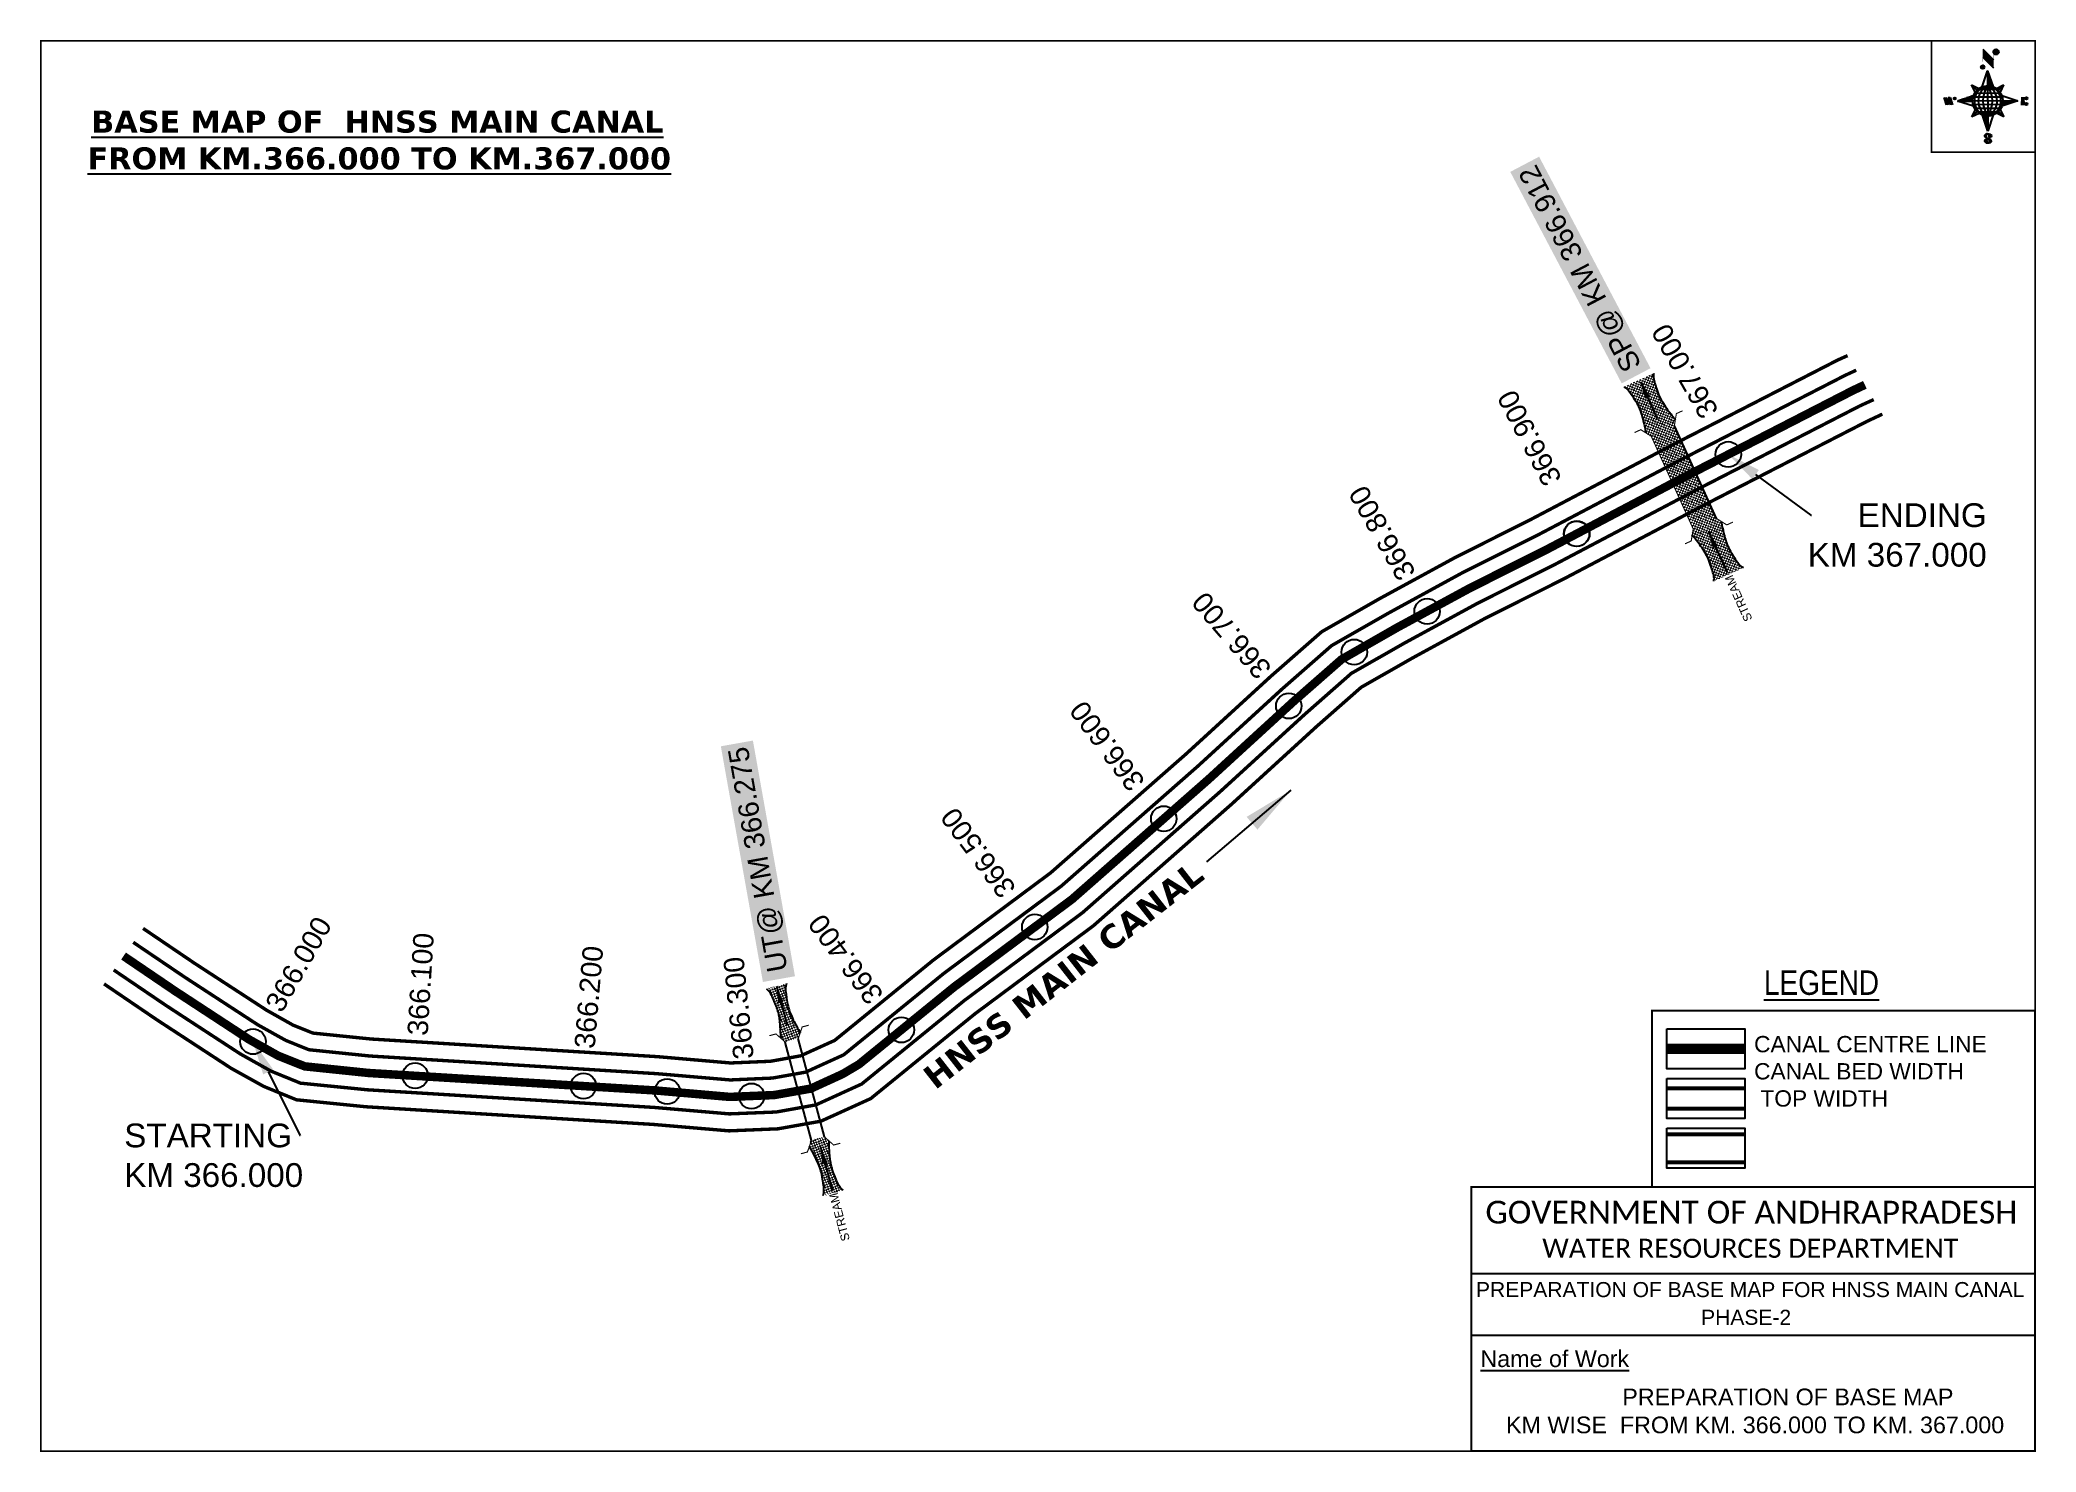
# Model space of a CAD drawing. Header units: inches. Extents: x 813291 to 814467, y 1579230 to 1580062.
import ezdxf
from ezdxf import colors
from ezdxf.entities.mleader import LeaderData, LeaderLine
from ezdxf.enums import TextEntityAlignment as Align
from ezdxf.math import Vec2, Vec3

# ---------------------------------------------------------------- set-up
doc = ezdxf.new("R2010")
doc.units = ezdxf.units.IN
doc.header["$LTSCALE"] = 15
doc.header["$MEASUREMENT"] = 0
doc.header["$PDMODE"] = 32
doc.header["$PDSIZE"] = 15
doc.linetypes.add('HIDDEN2', pattern=[0.1875, 0.125, -0.0625])
for name, color, linetype in [('AQUADUCT', 1, 'Continuous'), ('bord', 1, 'Continuous'), ('CANAL1', 7, 'Continuous'), ('CSMark', 72, 'Continuous'), ('DCBMS', 232, 'Continuous'), ('PAGE', 7, 'Continuous'), ('STRUCTURE', 5, 'Continuous'), ('TEXT', 6, 'Continuous')]:
    doc.layers.add(name, color=color, linetype=linetype)
doc.styles.add('ARIALN', font='ARIALN.TTF')
doc.styles.get("Standard").update_dxf_attribs({"font": 'arial.ttf'})
doc.dimstyles.get("Standard").update_dxf_attribs({"dimtxt": 20, "dimasz": 0.18, "dimexe": 0.18, "dimexo": 0.0625, "dimgap": 0.09, "dimtad": 0, "dimtih": 1, "dimtoh": 1, "dimdec": 4, "dimzin": 0, "dimdsep": 46, "dimtxsty": 'Standard', "dimcen": 0.09, "dimadec": 0, "dimazin": 0, "dimtfac": 1, "dimtdec": 4, "dimtofl": 0, "dimtmove": 0, "dimatfit": 3, "dimfxl": 0, "dimtolj": 1, "dimtzin": 0, "dimarcsym": 0})
pattern_1 = [(267.297113149, (-8720374.938, 50637915.138), (10.5367255337, -0.497431438), [])]
pattern_2 = [(357.297113149, (-8720374.938, 50637915.138), (0.497431438, 10.5367255337), [])]

# ---------------------------------------------------------------- blocks, each defined once
blk = doc.blocks.new('*X26')
at = {"color": 0, "linetype": 'Continuous'}
for p, q in [((6321.6, 240.5), (6322.3, 241.2)), ((6321.6, 240.3), (6322.3, 241)), ((6321.6, 240.1), (6322.3, 240.8)), ((6321.6, 239.9), (6322.4, 240.7)), ((6321.6, 239.8), (6322.4, 240.6)), ((6321.6, 239.6), (6322.5, 240.5)), ((6321.6, 239.4), (6322.5, 240.3)), ((6321.6, 239.2), (6322.6, 240.2)), ((6321.7, 239.1), (6322.6, 240.1)), ((6321.8, 240.8), (6322.4, 241.4)), ((6321.8, 239), (6322.7, 240)), ((6321.8, 239), (6322.8, 239.9)), ((6321.9, 238.9), (6322.9, 239.8)), ((6322, 238.8), (6323, 239.7)), ((6322.1, 241.3), (6322.4, 241.6)), ((6322.1, 238.7), (6323.1, 239.6)), ((6322.2, 238.6), (6323.1, 239.6)), ((6322.3, 238.5), (6323.2, 239.5)), ((6322.4, 238.5), (6323.3, 239.4)), ((6322.5, 238.4), (6323.4, 239.3)), ((6322.7, 238.4), (6323.6, 239.3)), ((6322.8, 238.3), (6323.7, 239.2)), ((6322.9, 238.3), (6323.8, 239.1)), ((6323.1, 238.2), (6323.9, 239.1)), ((6323.2, 238.2), (6324, 239)), ((6323.3, 238.2), (6324.2, 239)), ((6323.5, 238.1), (6324.3, 238.9)), ((6323.7, 238.1), (6324.4, 238.9)), ((6323.8, 238.1), (6324.6, 238.8)), ((6324.1, 238.2), (6324.7, 238.8)), ((6324.3, 238.3), (6324.9, 238.8)), ((6324.6, 238.3), (6325.1, 238.8)), ((6324.8, 238.4), (6325.2, 238.8)), ((6325.1, 238.5), (6325.4, 238.8)), ((6325.4, 238.6), (6325.6, 238.8))]:
    blk.add_line(p, q, dxfattribs=at)
blk = doc.blocks.new('*X25')
at = {"color": 0, "linetype": 'Continuous'}
for p, q in [((6324.4, 240.3), (6324.5, 240.4)), ((6324.6, 240.3), (6324.8, 240.5)), ((6324.7, 240.2), (6325, 240.5)), ((6324.8, 240.2), (6325.2, 240.6)), ((6325, 240.1), (6325.5, 240.6)), ((6325.1, 240.1), (6325.6, 240.6)), ((6325.2, 240), (6325.8, 240.6)), ((6325.3, 240), (6326, 240.6)), ((6325.4, 239.9), (6326.1, 240.6)), ((6325.5, 239.8), (6326.2, 240.5)), ((6325.6, 239.8), (6326.3, 240.5)), ((6325.7, 239.7), (6326.5, 240.4)), ((6325.9, 239.6), (6326.6, 240.3)), ((6326, 239.5), (6326.7, 240.3)), ((6326, 239.4), (6326.8, 240.2)), ((6326.1, 239.3), (6327, 240.2)), ((6326.2, 239.3), (6327.1, 240.1)), ((6326.3, 239.2), (6327.1, 240)), ((6326.4, 239.1), (6327.2, 239.9)), ((6326.5, 239), (6327.3, 239.8)), ((6326.5, 238.9), (6327.4, 239.7)), ((6326.6, 238.8), (6327.5, 239.6)), ((6326.7, 238.7), (6327.5, 239.5)), ((6326.8, 238.6), (6327.6, 239.4)), ((6326.8, 238.5), (6327.7, 239.3)), ((6326.8, 236.5), (6327.4, 237)), ((6326.9, 238.3), (6327.8, 239.2)), ((6326.9, 238.2), (6327.9, 239.1)), ((6326.9, 236.8), (6327.6, 237.4)), ((6327, 238.1), (6327.8, 239)), ((6327, 237.9), (6327.8, 238.8)), ((6327, 237.8), (6327.8, 238.6)), ((6327, 237.6), (6327.8, 238.4)), ((6327, 237.4), (6327.8, 238.2)), ((6327, 237.3), (6327.8, 238)), ((6327, 237.1), (6327.8, 237.9))]:
    blk.add_line(p, q, dxfattribs=at)
blk = doc.blocks.new('H')
at = {"layer": 'bord', "extrusion": (0.000427885, 0.004792, 0.999988)}
h = blk.add_hatch(dxfattribs=at)
h.set_pattern_fill('LINE', color=8, scale=84.387686, angle=-2.7029, style=0)
h.set_pattern_definition(pattern_2)
h.paths.add_polyline_path([(-492, 786, -0.090992), (-448, 775), (-486, 912)])
h = blk.add_hatch(dxfattribs=at)
h.set_pattern_fill('LINE', color=8, scale=84.387686, angle=-92.7029, style=0)
h.set_pattern_definition(pattern_1)
h.paths.add_polyline_path([(-625, 665, -0.090992), (-615, 710), (-751, 671)])
h = blk.add_hatch(dxfattribs=at)
h.set_pattern_fill('LINE', color=8, scale=84.387686, angle=-2.7029, style=0)
h.set_pattern_definition(pattern_2)
h.paths.add_polyline_path([(-504, 533, -0.090992), (-549, 543), (-510, 406)])
h = blk.add_hatch(dxfattribs=at)
h.set_pattern_fill('LINE', color=8, scale=84.387686, angle=-92.7029, style=0)
h.set_pattern_definition(pattern_1)
h.paths.add_polyline_path([(-246, 647), (-372, 653, -0.090992), (-382, 609)])
for p, q in [((-519, 1020, -1217), (-435, 927, -1216)), ((-516, 1087, -1217), (-432, 994, -1217)), ((-538, 774, -1216), (-487, 906, -1216)), ((-487, 906, -1216), (-493, 780, -1216)), ((-487, 906, -1216), (-448, 769, -1216)), ((-865, 701, -1215), (-847, 638, -1215)), ((-847, 700, -1215), (-829, 637, -1215)), ((-829, 699, -1215), (-811, 636, -1215)), ((-829, 699, -1215), (-811, 698, -1215)), ((-811, 698, -1215), (-794, 635, -1215)), ((-752, 665, -1215), (-615, 704, -1215)), ((-627, 794, -1216), (-567, 760, -1216)), ((-627, 794, -1216), (-584, 747, -1215)), ((-599, 731, -1215), (-627, 794, -1216)), ((-421, 753, -1216), (-359, 781, -1216)), ((-359, 781, -1216), (-405, 739, -1216)), ((-359, 781, -1216), (-392, 721, -1215)), ((-379, 693, -1215), (-246, 641, -1215)), ((-213, 669, -1215), (-217, 601, -1215)), ((-752, 665, -1215), (-625, 659, -1215)), ((-619, 614, -1215), (-752, 665, -1215)), ((-639, 526, -1214), (-606, 585, -1215)), ((-639, 526, -1214), (-593, 568, -1215)), ((-577, 553, -1215), (-639, 526, -1214)), ((-511, 400, -1214), (-549, 537, -1214)), ((-460, 533, -1215), (-511, 400, -1214)), ((-505, 527, -1214), (-511, 400, -1214)), ((-371, 513, -1214), (-431, 546, -1215)), ((-371, 513, -1214), (-414, 560, -1215)), ((-399, 576, -1215), (-371, 513, -1214)), ((-246, 641, -1215), (-383, 603, -1215)), ((-373, 647, -1215), (-246, 641, -1215)), ((-197, 600, -1215), (-194, 668, -1215))]:
    blk.add_line(p, q, dxfattribs=at)
at = {"layer": 'bord', "color": 8, "linetype": 'ByBlock', "extrusion": (0.000427885, 0.004792, 0.999988)}
for p, q in [((-375, 679, -1215), (-620, 691, -1215)), ((-386, 711, -1215), (-605, 722, -1215)), ((-411, 744, -1216), (-578, 752, -1216)), ((-493, 780, -1216), (-505, 527, -1214)), ((-373, 647, -1215), (-625, 659, -1215)), ((-378, 616, -1215), (-623, 628, -1215)), ((-392, 585, -1215), (-611, 595, -1215)), ((-420, 555, -1215), (-587, 562, -1215))]:
    blk.add_line(p, q, dxfattribs=at)
at = {"layer": 'bord', "extrusion": (0.000427885, 0.004792, 0.999988), "elevation": -1212}
for points, const_width in [([(-522, 960), (-516, 1093)], 1.61), ([(-434, 933), (-428, 1066)], 1.61), ([(-870, 707), (-846, 706)], 0.642), ([(-829, 643), (-821, 678)], 0.642), ([(-793, 641), (-782, 694)], 0.642), ([(-223, 676), (-174, 673)], 0.706), ([(-829, 643), (-855, 644)], 0.642), ([(-811, 642), (-784, 641)], 0.642), ([(-177, 605), (-226, 607)], 0.706), ([(-195, 645), (-185, 644)], 0.706)]:
    blk.add_lwpolyline(points, dxfattribs=dict(at, const_width=const_width))
for points, const_width in [([(-414, 1073, 1), (-398, 1058, 1)], 22.3), ([(-530, 950, 1), (-520, 939, 1)], 14.8), ([(-776, 697, 1), (-769, 690, 1)], 8.9), ([(-180, 618, 1), (-173, 611, 1)], 9.79), ([(-178, 667, 1), (-171, 660, 1)], 9.79), ([(-490, 362, 1), (-498, 369, 1)], 11.1), ([(-525, 322, 1), (-533, 329, 1)], 11.1)]:
    blk.add_lwpolyline(points, format="xyb", close=True, dxfattribs=dict(at, const_width=const_width))
for points in [[(-537, 317), (-531, 310), (-520, 307), (-505, 307), (-494, 310), (-486, 318), (-487, 326), (-491, 333), (-494, 336), (-503, 341), (-522, 347), (-530, 352), (-534, 355), (-537, 363), (-537, 373), (-530, 381), (-520, 384), (-504, 384), (-493, 380), (-487, 373)], [(-522, 348), (-526, 354), (-528, 361), (-528, 371), (-526, 375), (-521, 381), (-515, 384)], [(-505, 307), (-499, 312), (-497, 319), (-497, 327), (-501, 335), (-509, 343)]]:
    blk.add_lwpolyline(points, dxfattribs=at)
at = {"layer": 'bord', "extrusion": (0.000427885, 0.004792, 0.999988)}
for centre, radius in [((-406, 1065, -1212), 22.3), ((-525, 944, -1212), 14.8), ((-773, 694, -1212), 8.9), ((-498, 659, -1212), 127), ((-177, 615, -1212), 9.79), ((-174, 663, -1212), 9.79), ((-494, 365, -1212), 11.1), ((-529, 325, -1212), 11.1)]:
    blk.add_circle(centre, radius, dxfattribs=at)
at = {"layer": 'bord', "color": 8, "linetype": 'ByBlock', "extrusion": (0.000427885, 0.004792, 0.999988)}
for centre, radius, start, end in [((-482, 658, -1212), 128, 94.9254, 259.6691), ((-437, 656, -1212), 141, 113.2864, 241.308), ((-316, 651, -1212), 222, 142.5892, 212.0053), ((-560, 662, -1212), 141, 293.2864, 61.308), ((-681, 668, -1212), 222, 322.5892, 32.0053), ((-515, 660, -1212), 128, 274.9254, 79.6691)]:
    blk.add_arc(centre, radius, start, end, dxfattribs=at)
at = {"layer": 'bord', "extrusion": (0.000427885, 0.004792, 0.999988)}
for points in [[(-516, 1093, -1212), (-431, 1000, -1212), (-519, 1026, -1212), (-434, 933, -1212)], [(-864, 707, -1212), (-846, 706, -1212), (-846, 644, -1212), (-829, 643, -1212)], [(-829, 705, -1212), (-811, 704, -1212), (-811, 642, -1212), (-793, 641, -1212)], [(-193, 674, -1212), (-197, 606, -1212), (-213, 675, -1212), (-216, 607, -1212)]]:
    blk.add_solid(points, dxfattribs=at)
at = {"layer": 'bord', "extrusion": (0.000427885, 0.004792, 0.999988), "xscale": 7.977342409717546, "yscale": 7.977342408231451, "zscale": 7.977342408476333, "rotation": 138.0840426661453}
for name, p in [('*X25', (38301, -31929, -1212)), ('*X26', (38314, -31951, -1212))]:
    blk.add_blockref(name, p, dxfattribs=at)
blk = doc.blocks.new('UT')
at = {"layer": 'STRUCTURE'}
h = blk.add_hatch(dxfattribs=at)
h.set_pattern_fill('DASH', color=150, scale=8, angle=-39.6278, style=0)
h.set_pattern_definition([(320.372247933, (-4370.464, -6260.8811), (1.40800153113, 0.132407282), [1, -1])])
h.paths.add_polyline_path([(765163, 1700681.9), (765165.6, 1700680.6), (765167.2, 1700680.3), (765169.1, 1700680), (765172.4, 1700679.6), (765176.4, 1700679.3), (765179.5, 1700679.5), (765183.1, 1700679.9), (765187.7, 1700680.9), (765188.9, 1700681.2), (765193.1, 1700682.2), (765196.1, 1700680.2), (765196.1, 1700672.2), (765193.1, 1700670.2), (765190.5, 1700670.8), (765188.1, 1700671.3), (765185.5, 1700671.8), (765183.6, 1700672.1), (765181, 1700672.5), (765180.3, 1700672.5), (765178.5, 1700672.6), (765176.7, 1700672.6), (765174.6, 1700672.5), (765172.5, 1700672.3), (765170.4, 1700672), (765168.5, 1700671.7), (765166.1, 1700671.2), (765165, 1700670.8), (765163, 1700669.7)])
h.paths.add_polyline_path([(765259.1, 1700682.2), (765256.1, 1700680.2), (765256.1, 1700672.2), (765259.1, 1700670.2), (765261.9, 1700671), (765264.4, 1700671.6), (765266.4, 1700672), (765269.1, 1700672.5), (765272.7, 1700673), (765276.1, 1700673.1), (765278.6, 1700672.9), (765281.2, 1700672.7), (765283.9, 1700672.3), (765286.4, 1700671.9), (765288, 1700671.3), (765289.2, 1700670.6), (765289.1, 1700682.7), (765287.6, 1700681.8), (765285.7, 1700681.2), (765283, 1700680.7), (765281.2, 1700680.4), (765276.7, 1700679.9), (765272.7, 1700679.9), (765268.7, 1700680.3), (765264.8, 1700681), (765261.2, 1700681.7)])
at = {"layer": 'STRUCTURE', "color": 150, "const_width": 0.628}
for points in [[(765190.1, 1700688.2), (765190.1, 1700684.2), (765196.1, 1700680.2), (765256.1, 1700680.2), (765262.1, 1700684.2), (765262.1, 1700688.2)], [(765190.1, 1700664.2), (765190.1, 1700668.2), (765196.1, 1700672.2), (765256.1, 1700672.2), (765262.1, 1700668.2), (765262.1, 1700664.2)]]:
    blk.add_lwpolyline(points, dxfattribs=at)
at = {"layer": 'STRUCTURE', "color": 150}
for points in [[(765196.1, 1700680.2), (765256.1, 1700680.2)], [(765196.1, 1700672.2), (765256.1, 1700672.2)], [(765196.1, 1700672.2), (765256.1, 1700672.2)]]:
    blk.add_lwpolyline(points, dxfattribs=at)
at = {"layer": 'STRUCTURE', "color": 0}
blk.add_circle((765226.1, 1700676.2), 1.89, dxfattribs=at)
at = {"layer": 'STRUCTURE', "color": 150}
for points in [[(765163, 1700681.9), (765164.4, 1700681.1), (765167.9, 1700680.2), (765171.2, 1700679.8), (765176.1, 1700679.4), (765184.7, 1700680.3), (765193.1, 1700682.2)], [(765289.1, 1700682.7), (765287.8, 1700681.9), (765284.3, 1700680.9), (765280.9, 1700680.4), (765276.1, 1700679.8), (765267.4, 1700680.5), (765259.1, 1700682.2)], [(765163, 1700669.7), (765164.3, 1700670.6), (765167.8, 1700671.6), (765171.2, 1700672.1), (765176, 1700672.6), (765184.7, 1700672), (765193.1, 1700670.2)], [(765289.2, 1700670.6), (765287.8, 1700671.4), (765284.2, 1700672.3), (765280.9, 1700672.7), (765276.1, 1700673.1), (765267.4, 1700672.2), (765259.1, 1700670.2)]]:
    blk.add_spline(points, degree=3, dxfattribs=at)
at = {"layer": 'STRUCTURE', "color": 0}
blk.add_text('STREAM', height=5, dxfattribs=at).set_placement((765148.2, 1700675.8), align=Align.MIDDLE_CENTER)
for points in [[(765190.9, 1700676), (765164.2, 1700675.8)], [(765289.3, 1700676.7), (765265.4, 1700676.4)]]:
    blk.add_leader(points, dimstyle='Standard', override={"dimasz": 10, "dimgap": 0.09, "dimtad": 0}, dxfattribs=at)
blk = doc.blocks.new('SP')
at = {"layer": 'STRUCTURE'}
h = blk.add_hatch(dxfattribs=at)
h.set_pattern_fill('DASH', color=256, scale=8, style=0)
edge = h.paths.add_edge_path()
edge.add_spline(control_points=[(769825.7, 1706742.1), (769825.3, 1706741.8), (769823.8, 1706740.8), (769820.9, 1706740.3), (769817, 1706739.7), (769811.4, 1706738.9), (769804, 1706739.7), (769798.4, 1706741), (769795.6, 1706741.6)], knot_values=[0, 0, 0, 0, 1.613557, 5.24513, 8.624976, 13.470124, 22.190216, 30.746377, 30.746377, 30.746377, 30.746377], degree=3, periodic=0)
edge.add_line((769795.6, 1706741.6), (769792.6, 1706739.6))
edge.add_line((769792.6, 1706739.6), (769732.6, 1706739.6))
edge.add_line((769732.6, 1706739.6), (769729.6, 1706741.6))
edge.add_spline(control_points=[(769729.6, 1706741.6), (769726.9, 1706740.9), (769721.3, 1706739.5), (769713.9, 1706738.5), (769708.3, 1706739.1), (769704.4, 1706739.6), (769701.5, 1706740), (769700, 1706741), (769699.5, 1706741.3)], knot_values=[0, 0, 0, 0, 8.556161, 17.276253, 22.121402, 25.501247, 29.13282, 30.746377, 30.746377, 30.746377, 30.746377], degree=3, periodic=0)
edge.add_line((769699.5, 1706741.3), (769699.5, 1706722.1))
edge.add_spline(control_points=[(769699.5, 1706722.1), (769700, 1706722.4), (769701.4, 1706723.4), (769704.3, 1706724), (769708.2, 1706724.5), (769713.8, 1706725.3), (769721.2, 1706724.5), (769726.8, 1706723.3), (769729.6, 1706722.6)], knot_values=[0, 0, 0, 0, 1.613557, 5.24513, 8.624976, 13.470124, 22.190216, 30.746377, 30.746377, 30.746377, 30.746377], degree=3, periodic=0)
edge.add_line((769729.6, 1706722.6), (769732.6, 1706724.6))
edge.add_line((769732.6, 1706724.6), (769792.6, 1706724.6))
edge.add_line((769792.6, 1706724.6), (769795.6, 1706722.6))
edge.add_spline(control_points=[(769795.6, 1706722.6), (769798.4, 1706723.3), (769803.9, 1706724.8), (769811.3, 1706725.8), (769817, 1706725.1), (769820.9, 1706724.7), (769823.8, 1706724.2), (769825.2, 1706723.3), (769825.7, 1706723)], knot_values=[0, 0, 0, 0, 8.556161, 17.276253, 22.121402, 25.501247, 29.13282, 30.746377, 30.746377, 30.746377, 30.746377], degree=3, periodic=0)
edge.add_line((769825.7, 1706723), (769825.7, 1706742.1))
h.paths.add_polyline_path([(769764.2, 1706732.1, -1), (769761.1, 1706732.1, -1)], flags=0)
h.paths.add_polyline_path([(769761.1, 1706732.1, 1), (769764.2, 1706732.1, 1)], flags=16)
at = {"layer": 'STRUCTURE', "const_width": 0.628}
for points in [[(769726.6, 1706747.6), (769726.6, 1706743.6), (769732.6, 1706739.6), (769792.6, 1706739.6), (769798.6, 1706743.6), (769798.6, 1706747.6)], [(769726.6, 1706716.6), (769726.6, 1706720.6), (769732.6, 1706724.6), (769792.6, 1706724.6), (769798.6, 1706720.6), (769798.6, 1706716.6)]]:
    blk.add_lwpolyline(points, dxfattribs=at)
at = {"layer": 'STRUCTURE', "color": 3}
blk.add_lwpolyline([(769732.6, 1706724.6), (769792.6, 1706724.6)], dxfattribs=at)
blk.add_lwpolyline([(769732.6, 1706724.6), (769792.6, 1706724.6)], dxfattribs=at)
at = {"layer": 'STRUCTURE', "color": 0}
blk.add_circle((769762.6, 1706732.1), 1.55, dxfattribs=at)
at = {"layer": 'STRUCTURE'}
for points in [[(769699.5, 1706741.3), (769700.9, 1706740.5), (769704.4, 1706739.6), (769707.8, 1706739.2), (769712.6, 1706738.8), (769721.3, 1706739.7), (769729.6, 1706741.6)], [(769825.7, 1706742.1), (769824.3, 1706741.3), (769820.8, 1706740.3), (769817.5, 1706739.8), (769812.7, 1706739.2), (769804, 1706739.9), (769795.6, 1706741.6)], [(769699.5, 1706722.1), (769700.9, 1706723), (769704.4, 1706724), (769707.7, 1706724.5), (769712.5, 1706725), (769721.2, 1706724.4), (769729.6, 1706722.6)], [(769825.7, 1706723), (769824.3, 1706723.8), (769820.8, 1706724.7), (769817.4, 1706725.1), (769812.6, 1706725.5), (769803.9, 1706724.6), (769795.6, 1706722.6)]]:
    blk.add_spline(points, degree=3, dxfattribs=at)
at = {"layer": 'STRUCTURE', "color": 0}
blk.add_text('STREAM', height=5, dxfattribs=at).set_placement((769684.3, 1706732.1), align=Align.MIDDLE_CENTER)
for points in [[(769727.4, 1706732.1), (769700.8, 1706732.1)], [(769824.4, 1706732.1), (769800.5, 1706732.1)]]:
    blk.add_leader(points, dimstyle='Standard', override={"dimasz": 10, "dimgap": 0.09, "dimtad": 0}, dxfattribs=at)

msp = doc.modelspace()

# ---------------------------------------------------------------- linework, layer by layer
at = {"layer": 'CANAL1', "color": 5, "const_width": 2}
for points in [[(813345.5, 1579529.9), (813375.8, 1579509.4), (813418.9, 1579481.3), (813435.4, 1579472.1), (813449, 1579466.6), (813485, 1579462.9), (813654, 1579452.5), (813697.3, 1579448.8), (813722.2, 1579449.9), (813741.8, 1579453.4), (813764.2, 1579463.6), (813823.1, 1579511.5), (813892.4, 1579563), (813972.8, 1579633.6), (814022.6, 1579679.2), (814051.7, 1579704.7), (814085.3, 1579723.9), (814128.5, 1579747.5), (814174.4, 1579770.5), (814256.5, 1579813.7), (814354.4, 1579864), (814360.9, 1579867)], [(813334, 1579513.6), (813364.8, 1579492.7), (813408.5, 1579464.2), (813426.7, 1579454), (813444.1, 1579446.9), (813483.4, 1579443), (813652.5, 1579432.6), (813696.8, 1579428.8), (813724.4, 1579429.9), (813747.8, 1579434.1), (813774.8, 1579446.4), (813835.4, 1579495.7), (813905, 1579547.4), (813986.1, 1579618.7), (814036, 1579664.3), (814063.4, 1579688.4), (814095, 1579706.4), (814137.8, 1579729.7), (814183.6, 1579752.7), (814265.8, 1579796), (814363.1, 1579846), (814371.2, 1579849.7)]]:
    msp.add_lwpolyline(points, dxfattribs=at)
at = {"layer": 'CANAL1', "color": 200, "const_width": 2}
for points in [[(813351.3, 1579538.1), (813381.4, 1579517.7), (813424.1, 1579489.9), (813439.7, 1579481.1), (813451.4, 1579476.4), (813485.8, 1579472.9), (813654.7, 1579462.5), (813697.5, 1579458.8), (813721.1, 1579459.8), (813738.8, 1579463), (813758.9, 1579472.1), (813817, 1579519.4), (813886.1, 1579570.8), (813966.1, 1579641), (814016, 1579686.7), (814045.9, 1579712.9), (814080.4, 1579732.6), (814123.9, 1579756.3), (814169.8, 1579779.4), (814251.9, 1579822.6), (814350, 1579873), (814355.8, 1579875.6)], [(813328.3, 1579505.4), (813359.2, 1579484.4), (813403.3, 1579455.6), (813422.4, 1579445), (813441.7, 1579437.1), (813482.6, 1579433), (813651.8, 1579422.6), (813696.6, 1579418.8), (813725.5, 1579420), (813750.8, 1579424.5), (813780.1, 1579437.8), (813841.6, 1579487.8), (813911.3, 1579539.6), (813992.8, 1579611.3), (814042.7, 1579656.9), (814069.2, 1579680.2), (814099.9, 1579697.7), (814142.4, 1579720.9), (814188.1, 1579743.8), (814270.4, 1579787.1), (814367.5, 1579837), (814376.3, 1579841.1)]]:
    msp.add_lwpolyline(points, dxfattribs=at)
at = {"layer": 'CANAL1', "color": 1, "linetype": 'HIDDEN2', "ltscale": 8, "const_width": 5}
msp.add_lwpolyline([(813339.8, 1579521.8), (813370.3, 1579501.1), (813413.7, 1579472.7), (813431, 1579463), (813446.6, 1579456.8), (813484.2, 1579452.9), (813653.3, 1579442.6), (813697.1, 1579438.8), (813723.3, 1579439.9), (813744.8, 1579443.7), (813763.6, 1579452.3), (813773.2, 1579458), (813829.3, 1579503.6), (813898.7, 1579555.2), (813979.4, 1579626.1), (814029.3, 1579671.8), (814057.6, 1579696.6), (814090.1, 1579715.2), (814133.2, 1579738.6), (814179, 1579761.6), (814196.3, 1579770.7), (814252.7, 1579800.4), (814261.1, 1579804.8), (814358.8, 1579855), (814366, 1579858.4)], dxfattribs=at)
at = {"layer": 'CANAL1', "color": 1, "linetype": 'HIDDEN2', "ltscale": 100, "const_width": 6, "elevation": -0.4}
msp.add_lwpolyline([(814295.3, 1579467.1), (814249.3, 1579467.1)], dxfattribs=at)
at = {"layer": 'CANAL1', "color": 5, "const_width": 2.4, "elevation": -0.4}
for points in [[(814295.3, 1579443.9), (814249.3, 1579443.9)], [(814295.3, 1579431.9), (814249.3, 1579431.9)]]:
    msp.add_lwpolyline(points, dxfattribs=at)
at = {"layer": 'CANAL1', "color": 200, "const_width": 2.4, "elevation": -0.4}
for points in [[(814295.3, 1579416.7), (814249.3, 1579416.7)], [(814295.3, 1579400.2), (814249.3, 1579400.2)]]:
    msp.add_lwpolyline(points, dxfattribs=at)
at = {"layer": 'CSMark', "color": 3}
for p in [(814285.5, 1579817.4), (814196.1, 1579770.6), (814196.3, 1579770.7), (814108, 1579724.9), (814065.1, 1579700.9), (814026.5, 1579669.2), (813952.8, 1579602.7), (813876.8, 1579538.9), (813416.1, 1579471.4), (813798.2, 1579478.3), (813511.7, 1579451.3), (813610.8, 1579445.2), (813660.2, 1579442), (813709.9, 1579439.3)]:
    msp.add_point(p, dxfattribs=at)
at = {"layer": 'PAGE', "const_width": 1}
msp.add_lwpolyline([(813291, 1579230.1), (814466.3, 1579230.1), (814466.3, 1580061.1), (813291, 1580061.1), (813291, 1579230.1)], dxfattribs=at)
at = {"layer": 'PAGE'}
for points, const_width in [([(814466.3, 1580061.1), (814405.2, 1580061.1), (814405.2, 1579995.4), (814466.3, 1579995.4)], 1), ([(814240.5, 1579489.6), (814466.3, 1579489.6), (814466.3, 1579385.8), (814240.5, 1579385.8)], 1.2), ([(814134.1, 1579385.8), (814466.3, 1579385.8), (814466.3, 1579230.1), (814134.1, 1579230.1)], 1.2)]:
    msp.add_lwpolyline(points, close=True, dxfattribs=dict(at, const_width=const_width))
at = {"layer": 'PAGE', "elevation": -0.4}
for points in [[(814249.3, 1579478.9), (814295.3, 1579478.9), (814295.3, 1579455.4), (814249.3, 1579455.4)], [(814249.3, 1579449.6), (814295.3, 1579449.6), (814295.3, 1579426.1), (814249.3, 1579426.1)], [(814249.3, 1579420.4), (814295.3, 1579420.4), (814295.3, 1579396.8), (814249.3, 1579396.8)]]:
    msp.add_lwpolyline(points, close=True, dxfattribs=at)
at = {"layer": 'PAGE'}
for points in [[(814134.1, 1579334.8), (814466.3, 1579334.8)], [(814134.1, 1579298.4), (814466.3, 1579298.4)]]:
    msp.add_lwpolyline(points, dxfattribs=at)

# ---------------------------------------------------------------- block references
at = {"layer": 'AQUADUCT', "color": 1, "xscale": 0.0703495379661093, "yscale": 0.07034953800030053, "zscale": 0.07034953795990817, "rotation": 3.078330607406165}
msp.add_blockref('H', (814475.9, 1579981.7, 85.4), dxfattribs=at)
at = {"layer": 'STRUCTURE', "color": 0}
for name, p, rotation in [('SP', (2686546.7, 1582763.9), 114.3666936587667), ('UT', (2654110, 1277924.5), 104.921105470854)]:
    msp.add_blockref(name, p, dxfattribs=dict(at, rotation=rotation))

# ---------------------------------------------------------------- texts
at = {"layer": 'CANAL1', "insert": (813808.8, 1579453.1), "char_height": 14, "width": 205.129, "attachment_point": 1, "rotation": 38.0796}
msp.add_mtext('\\pi0.96322;{\\fVerdana|b1|i0|c0|p34;HNSS MAIN CANAL}', dxfattribs=at)
at = {"layer": 'CSMark', "color": 1}
for s, rotation, p in [('367.000', 119.7446, (814274.9, 1579840.1)), ('366.900', 117.7829, (814182.4, 1579800.2)), ('366.800', 119.7446, (814096.5, 1579744.7)), ('366.700', 130.6886, (814012.5, 1579687.7)), ('366.600', 126.6367, (813937.5, 1579621.2)), ('366.500', 126.6367, (813861.5, 1579558.3)), ('366.000', 60.3505, (813427.9, 1579490.7)), ('366.400', 126.6367, (813783.4, 1579495.6)), ('366.100', 86.4851, (813513, 1579475)), ('366.200', 85.0926, (813611.4, 1579467.4)), ('366.300', 95.8473, (813705.3, 1579461))]:
    msp.add_text(s, height=12, rotation=rotation, dxfattribs=at).set_placement(p, align=Align.MIDDLE_LEFT)
at = {"layer": 'PAGE', "extrusion": (0.000201441, 0.004807, 0.999988), "style": 'ARIALN'}
msp.add_text('%%ULEGEND', height=14.4, rotation=359.9999, dxfattribs=at).set_placement((814340.4, 1579487.1, 7756.5), align=Align.MIDDLE)
at = {"layer": 'PAGE', "extrusion": (0.000201441, 0.004807, 0.999988)}
for s, height, p in [('PREPARATION OF BASE MAP FOR HNSS MAIN CANAL', 8.878, (814136.8, 1579301.8, 7755.5)), ('%%UName of Work', 9.822, (814139.4, 1579260.6, 7754.2))]:
    msp.add_text(s, height=height, rotation=359.9999, dxfattribs=at).set_placement(p)
for s, height, p in [('PHASE-2', 8.88, (814296, 1579289.9, 7755.5)), ('PREPARATION OF BASE MAP', 9.822, (814320.6, 1579243, 7754.3)), ('KM WISE  FROM KM. 366.000 TO KM. 367.000', 9.822, (814301.3, 1579226.5, 7754.3))]:
    msp.add_text(s, height=height, rotation=359.9999, dxfattribs=at).set_placement(p, align=Align.MIDDLE_CENTER)
at = {"layer": 'PAGE', "extrusion": (0.000201441, 0.004807, 0.999988), "attachment_point": 1, "text_direction": (1, -1e-06, -0.000201)}
for s, insert, char_height, width in [('CANAL CENTRE LINE CANAL BED WIDTH {\\H2.3717x; }\\P TOP WIDTH{\\H1.9152x; }', (814300.7, 1579474.7, -0.4), 9.6, 168.926), ('\\pi3.5885;{\\fCalibri|b0|i0|c0|p34;\\H1.3333x;GOVERNMENT OF ANDHRAPRADESH\\P\\pi37.073;\\H0.83998x;WATER RESOURCES DEPARTMENT}', (814138.8, 1579377.6, -1.3), 10.059, 321.276)]:
    msp.add_mtext(s, dxfattribs=dict(at, insert=insert, char_height=char_height, width=width))
at = {"layer": 'STRUCTURE', "color": 5, "char_height": 12, "attachment_point": 1, "bg_fill": 1, "box_fill_scale": 1.3, "bg_fill_color": 7, "bg_fill_true_color": 16777215, "bg_fill_transparency": 4390977}
for s, insert, width, rotation in [('\\pi0.43653;SP@ KM 366.912', (814224.2, 1579864.1), 133.675, 117.7829), ('\\pi0.71894;UT@ KM 366.275', (813719.5, 1579510.7), 133.872, 100.123)]:
    msp.add_mtext(s, dxfattribs=dict(at, insert=insert, width=width, rotation=rotation))
at = {"layer": 'TEXT', "color": 1, "insert": (813299, 1580020), "char_height": 13, "width": 379.826, "attachment_point": 1}
msp.add_mtext('\\pi21.755;{\\fVerdana|b1|i0|c0|p34;\\LBASE MAP OF  HNSS MAIN CANAL \\P\\pi19.564;FROM KM.366.000 TO KM.367.000}', dxfattribs=at)

# ---------------------------------------------------------------- leaders
at = {"layer": 'CANAL1'}
msp.add_leader([(814027.7, 1579619.5), (813978.1, 1579577.3)], dimstyle='Standard', override={"dimasz": 30, "dimgap": 0.09, "dimtad": 0}, dxfattribs=at)
at = {"layer": 'DCBMS', "color": 5}
ml = msp.add_multileader_mtext('Standard', dxfattribs=at)
ml.set_content('STARTING\\PKM 366.000', color=5)
ml.set_leader_properties()
ml.build(insert=Vec2(0, 0))
ml.multileader.update_dxf_attribs({"dogleg_length": 0.36, "arrow_head_size": 20})
ctx = ml.context
ctx.base_point, ctx.char_height, ctx.arrow_head_size, ctx.landing_gap_size, ctx.plane_origin = Vec3(813340.1, 1579416), 14, 20, 0.09, Vec3(813511, 1579488.7)
notes = []
notes.append((ctx, [(0, (1, 1, 0), (813443.8, 1579416), (-1, 0), 0.36, [(0, [(813416.1, 1579471.4)], 0, [])])]))
ctx.mtext.insert, ctx.mtext.flow_direction = Vec3(813340.2, 1579423.1), 5
for ctx, leaders in notes:
    for number, flags, end, landing, length, lines in leaders:
        leader = LeaderData()
        leader.index, (leader.has_last_leader_line, leader.has_dogleg_vector, leader.attachment_direction) = number, flags
        leader.last_leader_point, leader.dogleg_vector, leader.dogleg_length = Vec3(end), Vec3(landing), length
        for number, points, colour, breaks in lines:
            line = LeaderLine()
            line.index, line.vertices, line.color, line.breaks = number, Vec3.list(points), colors.encode_raw_color(colour), breaks
            leader.lines.append(line)
        ctx.leaders.append(leader)

# ---------------------------------------------------------------- next in the draw order: leaders
ml = msp.add_multileader_mtext('Standard', dxfattribs=at)
ml.set_content('ENDING \\PKM 367.000', color=5)
ml.set_leader_properties()
ml.build(insert=Vec2(0, 0))
ml.multileader.update_dxf_attribs({"dogleg_length": 0.36, "arrow_head_size": 20})
ctx = ml.context
ctx.base_point, ctx.char_height, ctx.arrow_head_size, ctx.landing_gap_size, ctx.plane_origin = Vec3(814334.6, 1579781.5), 14, 20, 0.09, Vec3(814478.3, 1579993.8)
ctx.text_align_type = 2
notes = []
notes.append((ctx, [(1, (1, 1, 0), (814334.2, 1579781.5), (1, 0), 0.36, [(0, [(814285.5, 1579817.4)], 0, [])])]))
ctx.mtext.insert, ctx.mtext.width, ctx.mtext.alignment, ctx.mtext.flow_direction = Vec3(814437.8, 1579788.6), 109.049, 3, 5
ctx.mtext.has_bg_fill, ctx.mtext.bg_color, ctx.mtext.bg_scale_factor, ctx.mtext.bg_transparency, ctx.mtext.use_window_bg_color = 1, -1027028792, 1.5, 0, 1
for ctx, leaders in notes:
    for number, flags, end, landing, length, lines in leaders:
        leader = LeaderData()
        leader.index, (leader.has_last_leader_line, leader.has_dogleg_vector, leader.attachment_direction) = number, flags
        leader.last_leader_point, leader.dogleg_vector, leader.dogleg_length = Vec3(end), Vec3(landing), length
        for number, points, colour, breaks in lines:
            line = LeaderLine()
            line.index, line.vertices, line.color, line.breaks = number, Vec3.list(points), colors.encode_raw_color(colour), breaks
            leader.lines.append(line)
        ctx.leaders.append(leader)

doc.saveas('drawing.dxf')
